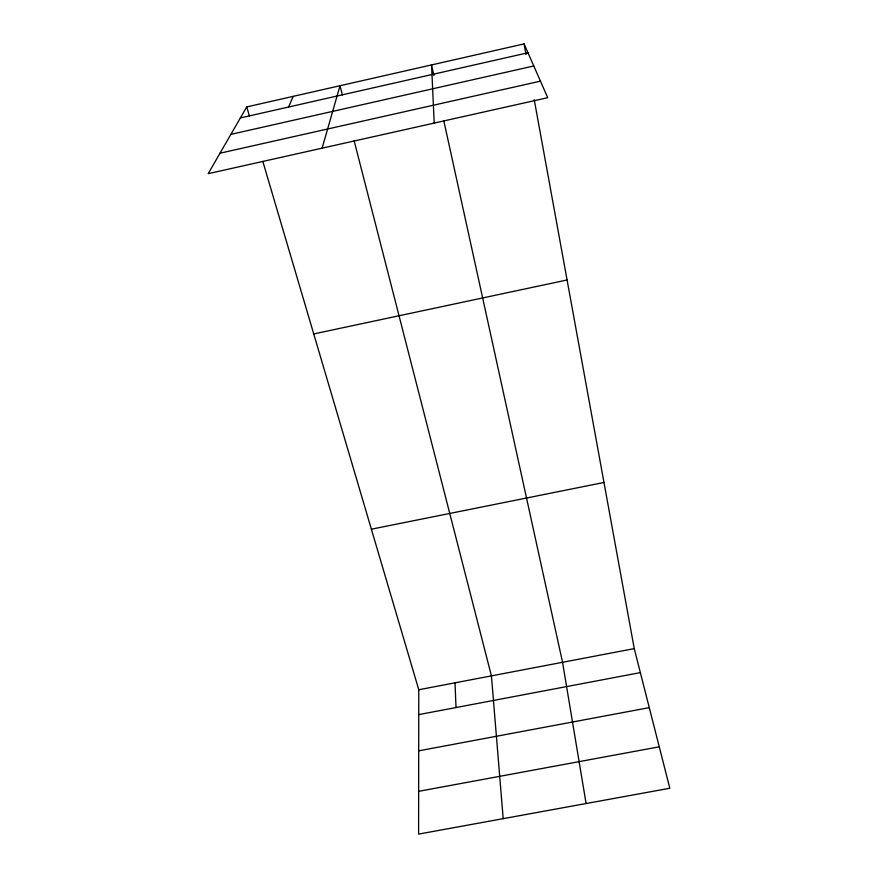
<?xml version="1.0" encoding="UTF-8"?>
<svg xmlns="http://www.w3.org/2000/svg" width="878" height="878" viewBox="0 0 878 878"><rect width="100%" height="100%" fill="white"/><g stroke="black" fill="none" stroke-linecap="round" stroke-linejoin="round"><path stroke-width="1.32" d="M262.807 161.398L418.773 689.746L418.597 834.1L669.815 788.246L634.245 648.612L534.241 99.719M322.127 148.173L340.016 85.715L342.387 94.923M288.577 107.017L293.241 96.35M246.729 106.918L208.185 173.668L547.729 97.688L524.078 43.9L246.729 106.918L249.407 115.995M240.352 117.948L527.974 52.768M230.881 134.367L533.78 65.971M220.005 153.2L540.453 81.149M313.742 333.936L567.089 279.972M371.383 529.193L603.976 482.472M418.773 689.746L634.245 648.612M418.74 714.615L640.358 672.614M418.696 750.844L649.281 707.635M418.652 791.33L659.257 746.816M354.185 140.952L491.428 675.873L503.193 818.658M433.897 75.585L431.559 64.917L434.193 123.096M443.829 120.89L562.546 662.297L586.098 803.524M524.078 43.9L526.01 54.535M455.024 682.832L456.022 707.547"/></g></svg>
